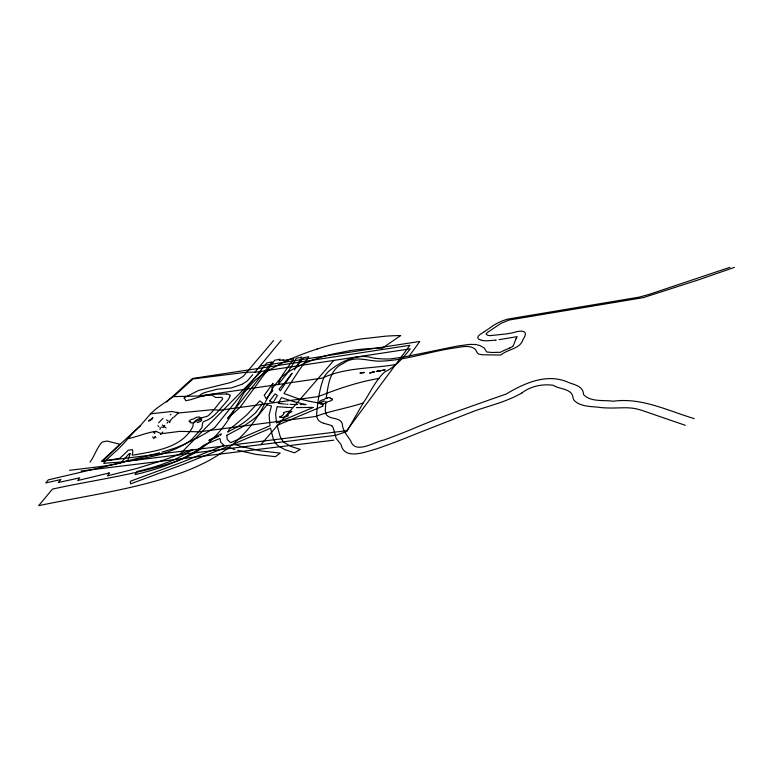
<?xml version="1.0" encoding="UTF-8"?>
<svg xmlns="http://www.w3.org/2000/svg" width="773" height="773" viewBox="0 0 773 773"><rect width="100%" height="100%" fill="white"/><g stroke="black" fill="none" stroke-linecap="round" stroke-linejoin="round"><path stroke-width="1.16" d="M325.897 401.284L325.259 410.685L326.061 414.27A34.94 12.088 -17 0 0 327.452 415.816C331.849 419.497 340.197 417.42 342.284 423.759C342.545 430.658 347.29 435.383 350.652 440.765C355.155 454.949 374.644 441.634 383.891 440.059A251.901 78.247 -17.4 0 0 411.487 429.363C442.514 416.087 474.467 405.149 506.267 393.998C523.872 383.408 545.757 373.562 566.29 381.495C572.88 384.809 583.296 385.118 583.605 394.665C590.93 402.25 603.549 399.863 613.308 401.216C641.735 397.322 667.708 410.714 694.193 418.608M316.901 411.69C317.974 399.863 319.684 387.621 324.264 376.673A71.609 23.161 -16.3 0 1 328.979 371.069C340.391 361.861 356.633 353.309 371.649 357.638A38.805 11.972 -16 0 0 376.007 358.411M316.843 412.241L316.65 414.879A86.257 29.983 -16.3 0 0 316.717 416.396A69.338 24.079 -16.6 0 0 316.833 417.091L318.051 419.787A47.085 16.339 -17 0 0 323.752 423.275M326.177 398.124C328.293 385.283 329.491 369.301 343.289 363.455C354.875 354.71 367.89 361.551 380.693 361.155C406.308 360.305 430.716 351.097 456.012 347.753C462.186 346.816 469.646 344.797 475.057 349.077C476.873 351 477.018 354.614 480.564 354.478A18.784 6.203 -14.4 0 0 483.212 354.778L500.353 355.049A4.01 1.353 -14.3 0 0 501.291 354.739C507.929 349.048 520.268 349.029 522.954 339.598C529.834 329.598 520.577 330.168 512.702 332.815A83.928 25.248 -14.1 0 1 505.938 333.984L489.937 335.637A13.18 4.184 -14.4 0 1 487.686 335.279L486.082 334.207L487.193 332.661L500.798 323.491L509.04 320.041L643.271 297.634L698.666 279.778L734.35 267.4M226.75 435.296L227.214 439.489L230.644 442.62L270.019 425.739L269.101 414.985L271.497 405.941L267.149 404.917M69.522 470.303L98.567 466.786A108.085 32.234 -20 0 0 117.148 463.79L127.642 460.95L130.289 453.5L129.217 453.635L120.627 463.085M220.605 435.392L221.252 433.798L209.27 440.03M229.784 396.539L230.335 395.322A25.934 7.904 -19.3 0 0 226.779 393.959M229.678 396.81L228.76 398.762A56.274 16.89 -19.7 0 1 228.045 399.883L219.474 409.806M272.898 383.292L271.941 387.437L272.695 390.838L266.125 398.781L264.308 395.303M278.319 403.351L281.411 397.622L294.262 401.776M265.709 401.496L273.111 387.341L280.338 378.316A61.482 19.373 -17.2 0 1 283.575 375.446L285.652 373.852A53.086 16.658 -17.3 0 1 320.486 357.406L324.902 356.024A54.999 17.286 -17.3 0 1 331.008 354.401L349.831 350.691M265.265 402.395C252.616 429.701 229.243 451.007 202.323 463.916A72.401 23.702 -20.3 0 1 184.95 471.472C137.874 489.087 87.581 495.358 38.65 505.677L52.477 489.087C94.953 479.724 138.705 474.593 179.867 459.983A36.853 12.049 -20.3 0 0 188.274 456.37C208.014 446.639 223.436 429.662 233.813 410.482M234.953 408.415L244.075 392.81L253.351 381.997A94.374 29.789 -17.2 0 1 258.723 377.369L262.163 374.799A85.252 26.794 -17.3 0 1 317.201 349.019M173.065 417.41L169.509 421.391L170.128 421.913L169.374 422.628M294.32 361.822L296.281 358.324L301.943 357.068L294.349 369.958L303.374 357.725L308.9 356.73L298.909 370.567L283.981 393.486L297.325 398.346M515.939 338.912L513.34 345.628A7.72 2.561 -14.2 0 1 512.857 346.207M89.987 462.099C94.528 456.012 96.77 448.195 101.476 442.707A5.382 1.614 -20.9 0 1 103.07 441.866L107.07 441.016L119.815 444.253L116.588 447.606A425.44 102.065 -23.9 0 1 102.809 460.959A99.379 29.509 -20 0 0 119.805 458.186A100.992 29.789 -21.8 0 0 128.125 450.215L132.425 449.664A63.115 19.528 -21.7 0 1 132.125 455.084A61.28 18.89 -20.1 0 0 135.449 454.717C155.924 450.968 181.413 447.702 192.371 427.517A28.572 8.957 -20.1 0 0 192.912 426.165C192.921 418.802 201.705 418.019 207.125 416.309A2.648 0.831 -19.4 0 0 207.792 416.019C213.464 411.381 217.319 404.81 222.363 399.428C224.141 395.621 216.865 398.443 214.913 397.129C210.614 392.085 198.796 397.37 192.525 399.071A24.929 7.537 -19.4 0 0 191.008 399.622L186.216 400.704A5.382 1.585 -19.4 0 1 185.568 400.54C185.81 398.211 181.81 398.665 185.588 397.003A5.826 1.71 -19.4 0 1 186.718 396.452L198.526 390.471L229.484 382.809A19.528 5.672 -18.7 0 0 234.634 380.934L236.596 380.084A17.934 5.218 -18.7 0 0 239.785 378.48L241.756 377.301A15.586 4.541 -18.7 0 0 243.611 375.929L273.603 340.526M293.759 362.808L293.411 363.397M515.987 338.825L516.335 338.255M293.18 363.793L286.194 374.538L278.154 384.529L279.468 380.48L282.609 374.779L293.856 358.624L288.435 359.551M516.509 337.975L517.156 336.651L499.145 339.666M159.847 429.237L160.513 428.194L159.895 427.653M158.542 422.889L163.026 418.338M283.459 359.696L279.101 360.547L280.145 359.184L274.686 360.237L240.007 407.419L228.238 417.835M267.014 404.878L259.119 414.347A78.672 24.639 -19.6 0 1 249.814 421.884L245.167 425.044A76.711 24.069 -19.6 0 1 238.557 429.083L226.856 435.247M292.107 373.214L280.357 390.819L279.072 389.196L283.768 383.708M363.233 402.926C370.412 392.539 375.398 380.393 384.886 371.794C395.206 367.117 403.293 357.706 410.279 348.845L256.027 372.19L246.326 372.219L192.999 378.944L174.688 395.602L158.745 406.869C150.967 412.164 145.904 419.594 139.652 426.367C132.009 433.276 125.613 442.137 117.94 449.345L106.906 459.442A18.649 11.334 84.5 0 0 104.461 462.235L103.708 463.307L120.994 462.012L335.849 435.305L346.893 431.411L363.233 402.926C347.512 408.241 331.066 410.598 315.587 416.502L199.405 431.788L179.722 431.382L161.306 433.711L155.991 431.324C146.503 432.59 137.691 436.697 128.231 438.571M269.758 400.849L275.14 393.872L277.381 395.534L273.304 402.308L269.632 401.081M326.737 398.626L327.308 397.824M267.729 390.529L272.84 383.379M249.167 378.905L247.263 380.886A17.228 5.092 -18.7 0 1 245.186 382.355L243.843 383.176M291.923 373.465L285.701 381.418M267.323 391.09L265.951 392.964M249.447 378.509L252.761 374.654M409.313 355.918L419.826 341.453L260.375 365.929M167.113 423.169L167.789 422.251M265.632 393.409L264.308 395.187M164.833 426.938L164.137 426.223L164.823 425.295M198.574 431.904L200.42 429.459M198.429 432.097L192.023 439.161A33.539 10.687 -20.3 0 1 189.53 441.141L188.834 441.634A29.538 9.44 -20.2 0 1 184.94 444.137L184.602 444.33A33.674 10.725 -20.2 0 1 178.631 447.461L177.519 447.982A38.486 12.213 -20.3 0 1 174.167 449.471L171.529 450.562A40.911 12.957 -20.3 0 1 168.099 451.867L164.591 453.094A47.646 15.016 -20.2 0 1 156.504 455.519L136.348 459.848A68.623 21.258 -20.1 0 1 132.048 460.476L127.642 460.95M200.478 429.382C203.84 427.401 200.777 422.271 204.372 421.285A12.233 3.826 -19.5 0 0 210.13 418.483L211.812 417.285M214.817 427.459L266.753 362.962L272.212 361.89L227.465 418.444M162.774 432.01L160.523 434.455M285.285 381.93L284.638 382.693M219.088 410.27L214.749 414.821A44.757 13.721 -19.8 0 1 212.16 417.014L212.005 417.14M260.81 444.736L333.772 360.421M281.111 340.449L254.742 372.441M197.144 422.512A3.392 1.063 -19.6 0 0 201.405 420.638L201.434 420.609M179.268 454.814L261.342 371.378M208.865 440.446L210.053 440.108M173.973 417.169L177.626 413.632M155.209 432.068L155.991 431.324M324.032 403.873L322.293 405.506L323.095 406.057L277.111 425.382L280.019 436.165L282.628 440.842A84.663 29.847 -17.1 0 0 284.735 442.861L291.063 446.475L300.272 449.403L294.532 452.804L284.822 449.644L278.106 445.721A91.871 32.408 -17.1 0 1 275.855 443.509L273.159 438.504L270.55 428.184L233.649 444.04L241.302 446.494M170.263 414.888L171.007 414.202M140.676 425.575L101.447 461.288L346.681 430.667L409.903 345.309L192.39 378.499L166.533 402.037M393.805 366.499L394.356 366.064M488.99 328.544L493.464 325.414A41.307 13.189 -13.9 0 1 494.189 324.96L497.889 322.882A21.18 6.686 -14.2 0 1 507.784 319.123L639.203 297.141L649.001 294.436M488.304 329.047L484.265 331.743M150.233 420.145L152.474 418.56L148.503 421.005L150.87 419.749L149.421 420.696M382.442 348.101L400.714 335.53A177.123 59.415 -18.1 0 0 385.563 336.178L359.348 339.144L333.685 344.314A86.905 27.345 -17.3 0 0 323.81 346.971L317.191 348.981M214.681 427.633L212.246 429.199A98.809 29.828 -20.2 0 1 197.057 438.011M242.22 384.133L243.186 383.563M323.336 403.921L308.775 401.148M484.091 331.859L479.888 334.632A15.151 4.841 -14.5 0 0 477.83 337.279L477.84 337.415A16.658 5.324 -14.5 0 0 479.173 339.395L481.608 340.294M522.036 392.839C530.78 386.152 542.337 383.795 553.101 385.263C559.526 389.592 572.522 388.249 573.102 398.172A58.7 22.243 -11.6 0 0 573.721 399.67A43.723 16.629 -11.8 0 0 574.184 400.443C581.209 407.448 592.466 406.173 601.587 407.632A78.488 29.2 -11.4 0 0 609.839 408.028L611.211 408.028A71.367 26.688 -11.4 0 0 613.772 408.009L623.482 407.767A53.781 22.224 -11.8 0 1 626.12 407.786A42.959 17.605 -11.8 0 1 631.841 408.115A34.717 14.136 -11.7 0 1 636.024 408.762L640.488 409.932A90.306 38.061 -12.5 0 1 641.976 410.415L685.255 425.285M197.047 438.001L185.539 443.683A48.728 15.305 -20.1 0 1 173.79 448.485L163.325 451.761M509.919 347.937L508.315 348.652M178.727 460.225L182.351 458.505A56.274 18.098 -20.4 0 0 200.497 447.693L203.599 445.267L219.928 438.455L220.74 442.253L223.967 445.306M218.846 436.32L210.633 439.866M507.803 348.865L503.561 350.71A27.094 9.237 -14 0 0 500.286 352.353A35.143 12.068 -14.7 0 0 496.633 352.343L493.077 352.469M241.881 384.345L231.108 387.988L218.682 389.041A16.465 4.928 -19.1 0 0 215.696 389.544C211.676 391.157 200.342 392.5 199.531 396.095A8.155 2.416 -19.1 0 0 200.429 396.249L201.956 396.22M224.083 445.374L182.119 462.128L130.299 481.279L130.56 483.859L183.191 464.389L226.982 446.852L234.828 449.519M192.921 449.432L163.161 460.273L136.734 468.477L107.418 475.859L109.476 472.912L108.703 473.105M161.364 427.121L163.953 427.353M729.944 267.323L649.562 294.242M163.006 451.847L161.895 452.157M159.499 452.814L106.471 466.225L48.245 479.878L45.8 482.951L60.874 479.531L58.294 482.507L79.774 477.859L77.696 480.545L108.587 473.134M384.423 369.9L382.268 370.47M145.353 469.482L137.227 471.414L135.053 474.593L143.459 472.603M287.749 359.841L288.281 359.735M362.924 372.596L364.363 372.509L359.899 373.108L363.619 372.46M282.899 360.527L287.885 359.677M395.931 364.489C371.301 368.808 345.434 367.291 322.273 378.094L199.134 395.989L173.2 396.636M385.312 369.823L376.306 371.494L378.528 371.137L376.992 371.388M380.76 370.808L377.678 371.272M378.896 378.451C358.015 381.91 337.84 388.916 318.321 396.578L219.426 410.299L213.309 409.622L178.379 413.004L172.108 411.468L150.377 413.816M202.516 396.163L209.473 394.752A17.837 5.382 -19.3 0 1 211.647 394.356M496.334 340.043L495.841 340.101M212.391 394.249L226.74 393.979M495.338 340.168L487.599 340.787A22.881 7.295 -14.4 0 1 481.589 340.304M81.117 470.989L333.81 440.175M313.442 407.332L276.56 422.957L275.594 414.009L277.053 406.714M492.362 352.507L486.652 351.986L484.236 348.005L479.907 345.521L475.405 344.497L469.511 344.4L457.094 346.111L404.82 356.826L391.389 358.798A33.761 10.513 -15.9 0 1 388.732 358.943L387.621 358.981A68.816 20.968 -15.6 0 1 380.113 358.749L378.519 358.653M312.273 407.39L296.417 407.603M305.393 404.588L302.948 404.598M301.567 404.588L300.311 404.579M297.547 404.54L296.861 404.53M296.774 404.53L295.421 404.501M292.233 407.535L291.421 407.516M295.267 404.501L294.706 404.482M294.629 404.482L294.049 404.472M290.851 407.497L290.368 407.487M293.518 404.453L292.204 404.414M290.049 407.477L288.687 407.439M291.682 404.395L290.126 404.337M288.145 407.419L287.343 407.39M286.802 407.371L277.536 406.762M287.981 404.24L287.102 404.192M285.875 404.115L285.266 404.076M284.193 403.989L278.763 403.409M378.084 358.614L375.987 358.421M306.098 404.588L304.977 404.347M304.533 404.25L303.644 404.057M308.156 401.013L302.185 399.612M303.209 403.96L294.822 401.921M301.605 399.467L300.185 399.1M298.774 398.733L297.789 398.472M241.698 446.601L261.129 450.959L280.241 453.065L275.507 456.611L274.164 456.534L256.095 454.427L237.64 450.292M323.713 423.295L329.984 425.024A21.258 7.614 -18.1 0 1 331.849 425.836M162.233 424.986L164.137 426.223M166.475 419.845L168.417 421.198M331.81 425.855L332.728 426.851A52.042 18.6 -18.7 0 1 333.414 428.609M177.114 412.009L178.379 413.004M165.451 427.479L166.079 428.02M157.914 425.681L158.668 426.58M155.972 437.634L155.112 436.407L153.779 438.571L152.725 436.832M153.808 432.252L154.697 433.537M333.434 428.6L336.071 438.049A82.305 30.118 -16.1 0 0 336.989 439.46L340.961 444.456A36.621 13.663 -18.4 0 1 341.241 445.2C344.913 460.737 366.731 451.442 376.895 448.755A103.282 36.64 -17.1 0 0 380.674 447.451L388.49 444.63A260.385 81.349 -17.4 0 0 415.942 433.924L473.153 411.507A86.296 34.833 -14.2 0 1 476.651 410.212L499.058 402.975A68.169 24.272 -14.7 0 0 506.334 400.317L508.035 399.631A54.738 19.683 -14.6 0 0 522.065 392.839M349.879 350.642A128.907 42.728 -17.9 0 1 382.316 348.188M512.789 346.304A8.947 2.966 -14.2 0 1 509.9 347.898M178.805 460.293A69.609 22.156 -20.4 0 1 143.527 472.477M145.411 469.366A62.536 19.895 -20.4 0 0 176.495 458.621L179.587 457.056A49.588 15.943 -20.4 0 0 192.806 449.509M322.138 404.066A3.498 1.179 -17.6 0 1 320.225 403.013L320.215 403.033A3.498 1.179 -17.6 0 1 324.544 401.1M199.994 419.594A3.392 1.063 -19.6 0 1 201.405 420.638M227.9 431.914L234.625 428.339A71.106 22.282 -19.6 0 0 245.485 421.382L255.419 412.975L262.868 403.197L259.815 400.897L246.684 414.985L234.548 425.334A70.739 22.156 -19.8 0 1 231.436 427.537L229.6 428.764L227.9 431.914M152.793 417.739L150.996 419.449L152.793 417.739M372.412 372.2L369.61 373.059L374.596 371.726L372.412 372.2M279.729 416.956A6.889 2.3 -18.5 0 0 283.411 412.743A6.909 2.319 -18.3 0 1 291.972 411.594A6.928 2.329 -18.2 0 0 288.339 415.806A6.909 2.319 -18.3 0 1 279.729 416.956M200.845 419.179A3.392 1.063 -19.6 0 0 199.463 418.096A3.382 1.053 -19.6 0 0 198.091 417.034A3.382 1.053 -19.6 0 0 193.772 418.879A3.392 1.053 -19.6 0 0 189.433 420.725A3.392 1.053 -19.6 0 0 190.786 421.807A3.401 1.063 -19.6 0 0 192.148 422.889A3.401 1.063 -19.6 0 0 196.497 421.024A3.392 1.063 -19.6 0 0 200.845 419.179M332.284 399.718A3.507 1.179 -17.5 0 0 330.332 398.665A3.498 1.169 -17.5 0 0 328.409 397.631A3.498 1.169 -17.5 0 0 324.071 399.535A3.507 1.169 -17.6 0 0 319.732 401.438A3.507 1.169 -17.6 0 0 321.636 402.491A3.517 1.179 -17.6 0 0 323.568 403.554A3.517 1.179 -17.6 0 0 327.926 401.631A3.507 1.179 -17.5 0 0 332.284 399.718"/></g></svg>
